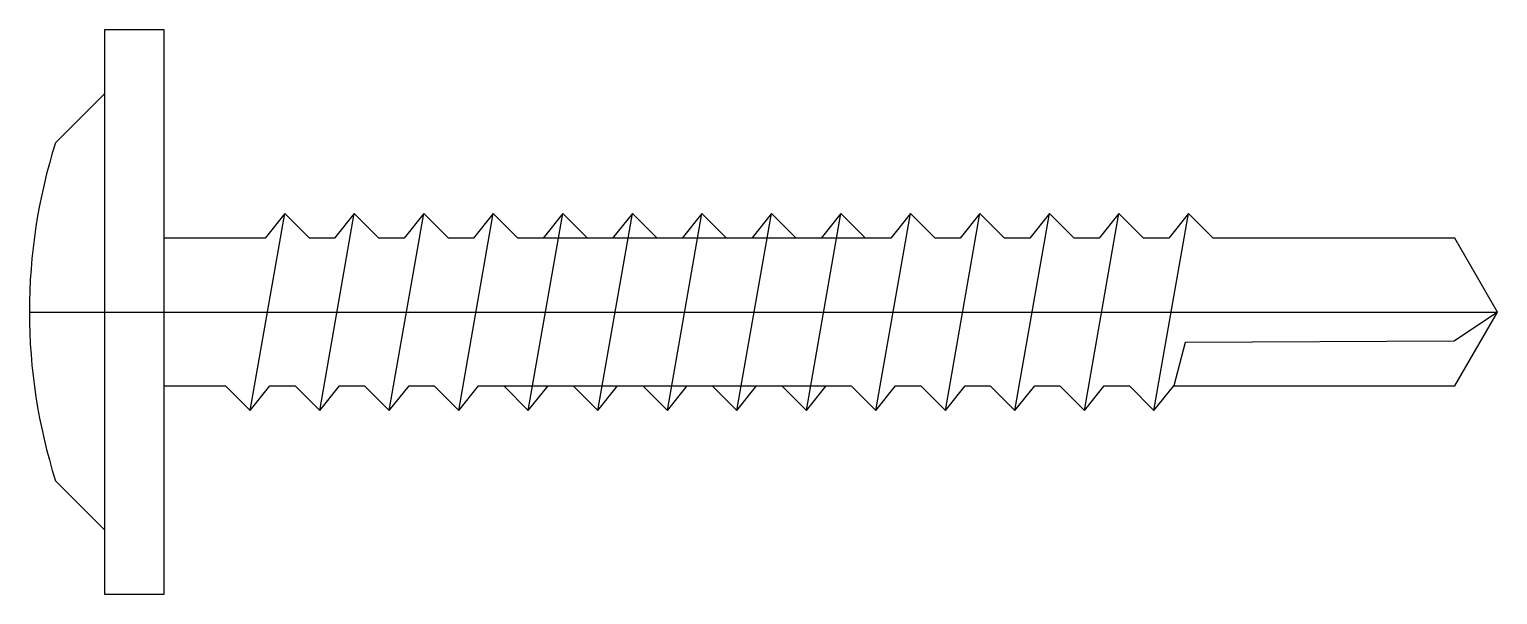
# Model space of a CAD drawing. Extents: x -2.7 to 27.1, y -5.7 to 5.7.
import ezdxf

# ---------------------------------------------------------------- set-up
doc = ezdxf.new("R2010")
doc.units = 0
doc.layers.get('0').update_dxf_attribs({"linetype": 'CONTINUOUS'})

msp = doc.modelspace()

# ---------------------------------------------------------------- linework, layer by layer
at = {"linetype": 'CONTINUOUS'}
for p, q in [((-1.2, 5.73), (0, 5.73)), ((-1.2, -5.73), (-1.2, 5.73)), ((0, 5.73), (0, -5.73)), ((0, 5.73), (0, -5.73)), ((-2.2, 3.43), (-1.2, 4.43)), ((1.75, -2), (2.45, 2)), ((2.45, 2), (2.05, 1.5)), ((2.95, 1.5), (2.45, 2)), ((3.16, -2), (3.86, 2)), ((3.86, 2), (3.46, 1.5)), ((4.36, 1.5), (3.86, 2)), ((4.57, -2), (5.27, 2)), ((5.27, 2), (4.87, 1.5)), ((5.77, 1.5), (5.27, 2)), ((5.98, -2), (6.68, 2)), ((5.98, -2), (6.68, 2)), ((6.68, 2), (6.28, 1.5)), ((6.68, 2), (6.28, 1.5)), ((7.18, 1.5), (6.68, 2)), ((7.18, 1.5), (6.68, 2)), ((7.39, -2), (8.09, 2)), ((8.09, 2), (7.69, 1.5)), ((8.59, 1.5), (8.09, 2)), ((8.8, -2), (9.5, 2)), ((9.5, 2), (9.1, 1.5)), ((10, 1.5), (9.5, 2)), ((10.21, -2), (10.91, 2)), ((10.21, -2), (10.91, 2)), ((10.91, 2), (10.51, 1.5)), ((10.91, 2), (10.51, 1.5)), ((11.41, 1.5), (10.91, 2)), ((11.41, 1.5), (10.91, 2)), ((11.62, -2), (12.32, 2)), ((11.62, -2), (12.32, 2)), ((12.32, 2), (11.92, 1.5)), ((12.82, 1.5), (12.32, 2)), ((13.03, -2), (13.73, 2)), ((13.03, -2), (13.73, 2)), ((13.73, 2), (13.33, 1.5)), ((14.23, 1.5), (13.73, 2)), ((14.44, -2), (15.14, 2)), ((14.44, -2), (15.14, 2)), ((15.14, 2), (14.74, 1.5)), ((15.64, 1.5), (15.14, 2)), ((15.85, -2), (16.55, 2)), ((16.55, 2), (16.15, 1.5)), ((17.05, 1.5), (16.55, 2)), ((17.26, -2), (17.96, 2)), ((17.96, 2), (17.56, 1.5)), ((18.46, 1.5), (17.96, 2)), ((18.67, -2), (19.37, 2)), ((19.37, 2), (18.97, 1.5)), ((19.87, 1.5), (19.37, 2)), ((20.08, -2), (20.78, 2)), ((20.78, 2), (20.38, 1.5)), ((21.28, 1.5), (20.78, 2)), ((2.05, 1.5), (0, 1.5)), ((3.46, 1.5), (2.95, 1.5)), ((4.87, 1.5), (4.36, 1.5)), ((6.28, 1.5), (5.77, 1.5)), ((7.69, 1.5), (7.18, 1.5)), ((14.74, 1.5), (7.18, 1.5)), ((9.1, 1.5), (8.59, 1.5)), ((10.51, 1.5), (10, 1.5)), ((11.92, 1.5), (11.41, 1.5)), ((16.15, 1.5), (15.64, 1.5)), ((17.56, 1.5), (17.05, 1.5)), ((18.97, 1.5), (18.46, 1.5)), ((20.38, 1.5), (19.87, 1.5)), ((26.18, 1.5), (21.28, 1.5)), ((27.05, 0), (26.18, 1.5)), ((-2.73, 0), (27.05, 0)), ((27.05, 0), (26.17, -0.59)), ((26.18, -1.5), (27.05, 0)), ((26.17, -0.59), (20.71, -0.62)), ((20.71, -0.62), (20.48, -1.5)), ((0, -1.5), (1.25, -1.5)), ((1.25, -1.5), (1.75, -2)), ((1.75, -2), (2.15, -1.5)), ((2.15, -1.5), (2.66, -1.5)), ((2.66, -1.5), (3.16, -2)), ((3.16, -2), (3.56, -1.5)), ((3.56, -1.5), (4.07, -1.5)), ((4.07, -1.5), (4.57, -2)), ((4.57, -2), (4.97, -1.5)), ((4.97, -1.5), (5.48, -1.5)), ((5.48, -1.5), (5.98, -2)), ((5.48, -1.5), (5.98, -2)), ((5.98, -2), (6.38, -1.5)), ((5.98, -2), (6.38, -1.5)), ((6.38, -1.5), (6.89, -1.5)), ((6.38, -1.5), (13.94, -1.5)), ((6.89, -1.5), (7.39, -2)), ((7.39, -2), (7.79, -1.5)), ((7.79, -1.5), (8.3, -1.5)), ((8.3, -1.5), (8.8, -2)), ((8.8, -2), (9.2, -1.5)), ((9.2, -1.5), (9.71, -1.5)), ((9.71, -1.5), (10.21, -2)), ((9.71, -1.5), (10.21, -2)), ((10.21, -2), (10.61, -1.5)), ((10.21, -2), (10.61, -1.5)), ((10.61, -1.5), (11.12, -1.5)), ((11.12, -1.5), (11.62, -2)), ((11.62, -2), (12.02, -1.5)), ((12.53, -1.5), (13.03, -2)), ((13.03, -2), (13.43, -1.5)), ((13.94, -1.5), (14.44, -2)), ((14.44, -2), (14.84, -1.5)), ((14.84, -1.5), (15.35, -1.5)), ((15.35, -1.5), (15.85, -2)), ((15.85, -2), (16.25, -1.5)), ((16.25, -1.5), (16.76, -1.5)), ((16.76, -1.5), (17.26, -2)), ((17.26, -2), (17.66, -1.5)), ((17.66, -1.5), (18.17, -1.5)), ((18.17, -1.5), (18.67, -2)), ((18.67, -2), (19.07, -1.5)), ((19.07, -1.5), (19.58, -1.5)), ((19.58, -1.5), (20.08, -2)), ((20.08, -2), (20.48, -1.5)), ((20.48, -1.5), (26.18, -1.5)), ((-1.2, -4.42), (-2.2, -3.42)), ((0, -5.73), (-1.2, -5.73))]:
    msp.add_line(p, q, dxfattribs=at)
msp.add_arc((8.631, 0.005), 11.36, 162.4525, 197.5475, dxfattribs=at)

doc.saveas('drawing.dxf')
